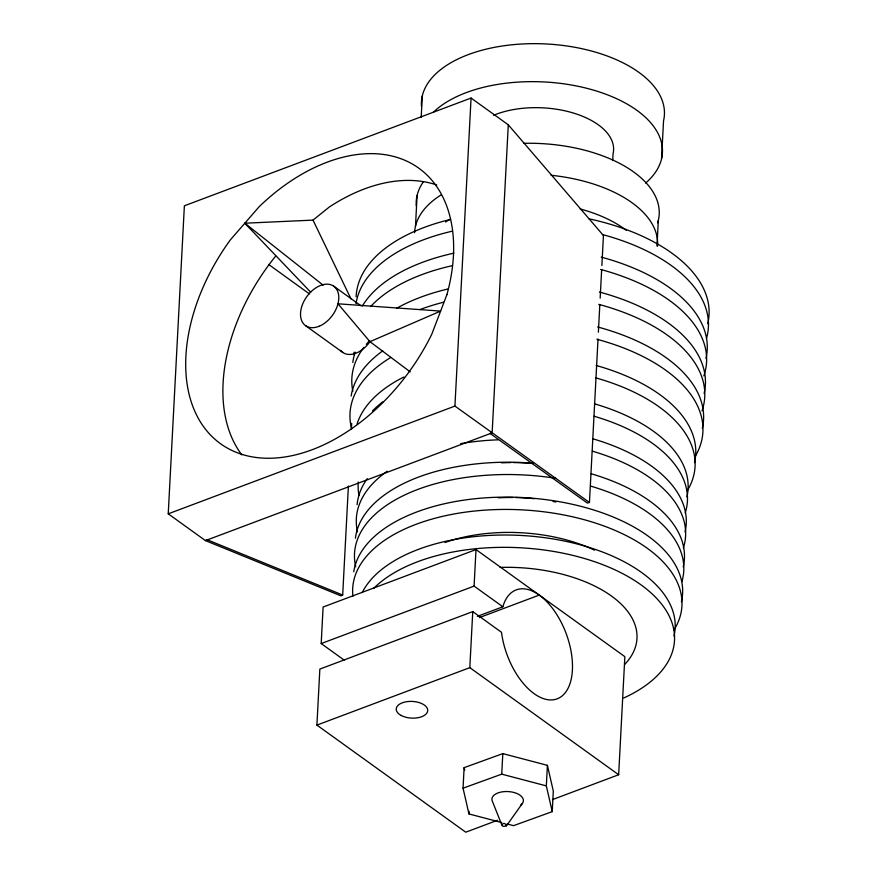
<?xml version="1.0" encoding="UTF-8"?>
<svg xmlns="http://www.w3.org/2000/svg" width="876" height="876" viewBox="0 0 876 876"><rect width="100%" height="100%" fill="white"/><g stroke="black" fill="none" stroke-linecap="round" stroke-linejoin="round"><path stroke-width="1.31" d="M348.396 486.06L342.691 595.023L340.983 595.877L205.444 540.601L168.236 513.829L184.376 205.794L471.069 98.046L508.288 124.819L603.444 235.534L601.878 265.494M497.612 820.232L465.758 832.2L316.915 725.109L319.85 669.078L472.755 611.612L501.51 632.297A58.199 31.394 69.4 0 0 555.055 699.475A58.199 31.394 69.4 0 0 559.282 618.73A58.199 31.394 69.4 0 0 502.846 606.783L474.091 586.099L321.196 643.564L323.102 607.035L476.007 549.57L624.851 656.661L618.664 774.734L552.406 799.635M351.396 428.857L351.681 423.404M415.487 226.249L417.096 195.436M421.181 117.548L422.32 95.845M598.023 339.045L589.449 502.495L454.929 406.081L471.069 98.046M501.751 822.564L468.956 813.935L463.043 788.181L464.116 767.65L502.813 753.623L547.412 765.35L553.314 791.105L552.241 811.636L513.555 825.663L506.996 823.944M618.664 774.734L469.821 667.643L472.755 611.612M474.091 586.099L476.007 549.57M468.956 813.935L469.087 811.373M342.691 595.023L207.152 539.747L205.444 540.601L492.137 432.853L508.288 124.819M463.043 788.181L501.729 774.154L502.813 753.623M552.241 811.636L546.328 785.882L547.412 765.35M598.374 332.234L599.808 304.99M600.159 298.179L601.659 269.578M612.707 160.516L613.058 153.826A72.741 38.544 3 0 0 575.324 113.639A72.741 38.544 3 0 0 493.626 115.271M656.989 245.904L658.325 220.456M661.544 158.852L663.537 120.855A121.665 64.474 3 0 0 548.168 44.074A121.665 64.474 3 0 0 421.476 106.193M506.547 825.783C503.415 819.202 498.455 828.784 506.547 825.783L522.14 803.719M310.63 292.135L244.831 223.216L313.006 220.117L329.518 206.867A169.736 111.077 -54.3 0 1 436.785 185.011M168.236 513.829L454.929 406.081M477.365 616.365L502.846 606.783M479.38 617.591L539.266 595.078M316.915 725.109L469.821 667.643M492.137 432.853L490.056 433.434L587.369 503.065L589.449 502.495M501.729 774.154L546.328 785.882M333.625 286.113L360.989 305.801M305.68 325.752L342.899 352.524M321.196 643.564L344.41 660.274M268.636 264.453L309.359 293.876M410.22 371.873L369.957 341.684L337.972 303.797L440.628 311.079L369.957 341.684A24.243 15.867 -54.3 0 1 340.611 350.389M244.831 223.216L323.156 285.182M313.006 220.117L350.958 298.825M501.849 825.017L492.016 800.335A15.757 8.355 3 0 1 511.19 791.893A15.757 8.355 3 0 1 520.848 804.956M464.116 767.65L464.707 770.223M241.82 454.896A169.736 111.077 -54.3 0 1 275.765 255.978M433.335 112.281A121.665 64.474 3 0 1 600.082 92.188A121.665 64.474 3 0 1 645.623 183.073M523.596 143.325A121.665 64.474 3 0 1 657.679 222.811M416.253 205.794A121.665 64.474 3 0 1 423.469 181.617M414.589 232.677A121.665 64.474 3 0 1 441.186 194.866M551.103 175.277A121.665 64.474 3 0 1 657.526 246.134M445.566 222.011A113.365 60.072 3 0 1 450.012 219.339M580.164 208.959A113.365 60.072 3 0 1 626.428 230.432M602.425 234.538A176.689 93.633 3 0 1 706.461 338.497M356.006 303.665A176.689 93.633 3 0 1 452.465 231.133M356.127 296.778A176.689 93.633 3 0 1 450.45 219.438M588.836 218.77A176.689 93.633 3 0 1 707.764 323.66M362.303 306.085A176.689 93.633 3 0 1 453.954 253.131M601.243 257.128A176.689 93.633 3 0 1 705.936 358.569M598.768 304.355A176.689 93.633 3 0 1 702.005 410.833M352.831 391.243A176.689 93.633 3 0 1 363.847 347.389M366.277 344.334A176.689 93.633 3 0 1 369.628 340.589M419.834 309.6A176.689 93.633 3 0 1 443.508 302.242M352.798 362.511A176.689 93.633 3 0 1 355.229 352.119M396.773 308.21A176.689 93.633 3 0 1 448.118 288.949M599.414 292.036A176.689 93.633 3 0 1 704.107 393.477M600.597 269.447A176.689 93.633 3 0 1 703.833 375.913M354.397 354.966A176.689 93.633 3 0 1 353.981 352.24M370.581 306.611A176.689 93.633 3 0 1 451.972 265.746M351.156 396.072A176.689 93.633 3 0 1 382.779 350.838M597.574 326.945A176.689 93.633 3 0 1 702.278 428.397M596.939 339.275A176.689 93.633 3 0 1 695.643 455.651M351.626 428.857A176.689 93.633 3 0 1 390.948 357.386M357.112 504.653A164.852 87.359 3 0 1 367.296 478.614M593.03 438.854A164.852 87.359 3 0 1 685.054 531.907M355.415 538.225A164.852 87.359 3 0 1 533.462 463.24M591.201 473.763A164.852 87.359 3 0 1 683.225 566.816M590.555 486.081A164.852 87.359 3 0 1 681.922 581.62M355.689 566.75A164.852 87.359 3 0 1 555.877 478.329M498.345 497.82A121.665 64.474 3 0 1 512.953 497.502M515.614 497.546A121.665 64.474 3 0 1 534.152 498.718M553.117 501.51A121.665 64.474 3 0 1 555.767 502.036M594.859 403.935A164.852 87.359 3 0 1 686.883 496.999M594.213 416.264A164.852 87.359 3 0 1 685.196 513.029M359.061 495.586A164.852 87.359 3 0 1 358.295 482.063M501.532 462.846A121.665 64.474 3 0 1 510.807 462.594M513.445 462.583A121.665 64.474 3 0 1 532.05 463.437M357.09 423.951A170.667 90.447 3 0 1 403.858 377.009M596.184 365.478A170.667 90.447 3 0 1 694.482 462.681M595.538 377.797A170.667 90.447 3 0 1 687.364 490.615M372.508 410.844A170.667 90.447 3 0 1 382.779 401.887M592.384 451.173A164.852 87.359 3 0 1 683.368 547.938M357.517 531.831A164.852 87.359 3 0 1 387.181 471.244M460.699 443.628A164.852 87.359 3 0 1 498.313 439.807M362.182 592.614A159.235 84.381 3 0 1 546.055 537.864A159.235 84.381 3 0 1 673.994 636.064M445.03 542.496A121.665 64.474 3 0 1 594.53 550.172M353.762 571.798A164.852 87.359 3 0 1 534.535 498.4A164.852 87.359 3 0 1 681.397 601.735M352.929 596.271A164.852 87.359 3 0 1 537.995 511.124A164.852 87.359 3 0 1 674.005 629.943M500.065 567.418A121.665 64.474 3 0 1 614.142 598.034A121.665 64.474 3 0 1 624.884 664.249M373.844 588.223A159.235 84.381 3 0 1 611.426 568.25A159.235 84.381 3 0 1 623.767 697.975M446.935 294.577L431.759 334.271A169.736 111.077 -54.3 0 1 232.228 450.592A169.736 111.077 -54.3 0 1 230.377 239.838L259.285 206.583A169.736 111.077 -54.3 0 1 407.077 161.283A169.736 111.077 -54.3 0 1 446.935 294.577M319.028 326.299A24.243 15.867 -54.3 0 0 336.537 289.113A24.243 15.867 -54.3 0 0 303.392 302.395A24.243 15.867 -54.3 0 0 319.028 326.299M401.328 715.528A15.757 8.355 3 0 0 427.346 712.155A15.757 8.355 3 0 0 407.252 701.61A15.757 8.355 3 0 0 401.328 715.528"/></g></svg>
